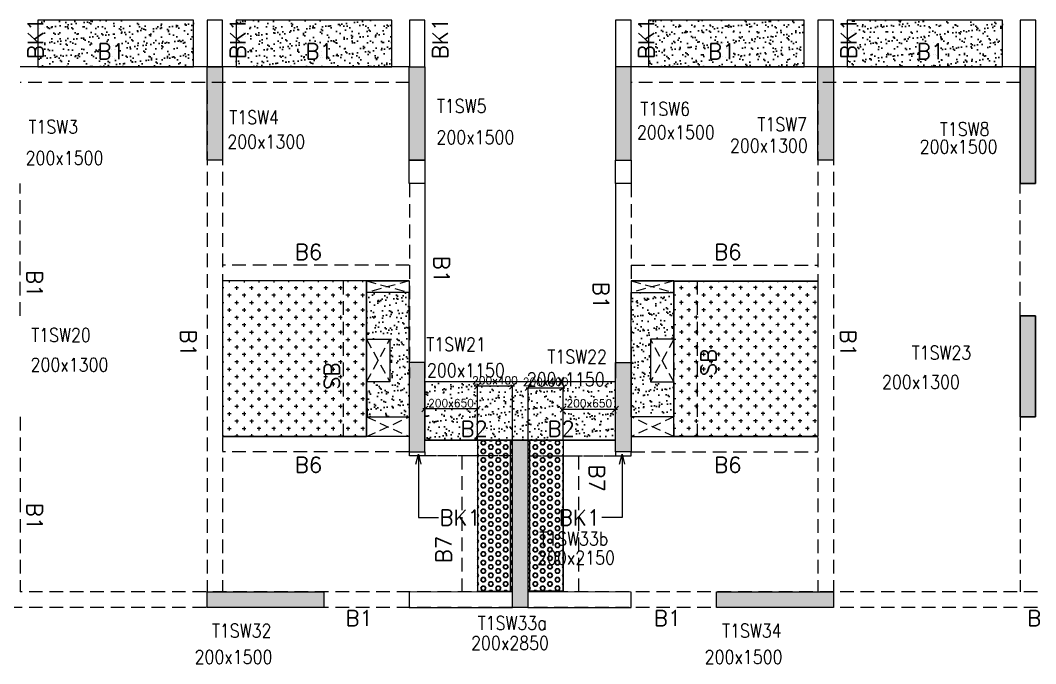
# Model space of a CAD drawing. Header units: millimetres. Extents: x 1078357 to 2594950, y -5122486 to -4636555.
# Drawn here: x 2170755 to 2183805, y -4665825 to -4657552 of the extents above; entities that cross this region are included whole.
import ezdxf

# ---------------------------------------------------------------- set-up
doc = ezdxf.new("R2010")
doc.units = ezdxf.units.MM
doc.header["$PDMODE"] = 35
for name, pattern in [('CONTINOUS', [0]), ('HIDDEN', [0.375, 0.25, -0.125]), ('New Retail block$0$CONTINOUS', [0])]:
    doc.linetypes.add(name, pattern=pattern)
doc.layers.get('0').update_dxf_attribs({"lineweight": 0})
doc.layers.get('Defpoints').update_dxf_attribs({"lineweight": 0})
for name, color, linetype, lineweight in [('A-_ANOTDIMA_D-', 6, 'Continuous', 13), ('COL. NO.', 30, 'Continuous', 25), ('COL. SIZE', 7, 'Continuous', 25), ('DIM', 9, 'Continuous', 25), ('HATCH', 8, 'Continuous', 30)]:
    doc.layers.add(name, color=color, linetype=linetype, lineweight=lineweight)
for name, color, linetype in [('B-200x325', 201, 'HIDDEN'), ('B-200x400', 44, 'HIDDEN'), ('DROP SLAB', 8, 'Continuous'), ('NON STR. RCC WALL', 6, 'Continuous'), ('S-BEAM', 3, 'HIDDEN'), ('S-BEAM NO.', 6, 'Continuous'), ('S-COLUMN', 1, 'Continuous'), ('S-CUTOUT', 8, 'HIDDEN'), ('S-SLAB-PROJECTION', 54, 'New Retail block$0$CONTINOUS'), ('SLAB FOLD', 8, 'Continuous')]:
    doc.layers.add(name, color=color, linetype=linetype)
doc.styles.add('Roman', font='romans')
doc.styles.add('ROMANS', font='romans.shx', dxfattribs={"width": 0.85})
doc.dimstyles.new('HARESH', dxfattribs={"dimtxt": 150, "dimasz": 75, "dimexe": 0, "dimexo": 0, "dimgap": 25, "dimtad": 1, "dimdec": 0, "dimdsep": 46, "dimtxsty": 'Roman', "dimblk": 'OBLIQUE', "dimcen": 225, "dimdle": 25, "dimclrd": 2, "dimclre": 2, "dimclrt": 7, "dimadec": 8, "dimazin": 1, "dimtfac": 1, "dimtdec": 0, "dimtmove": 0, "dimatfit": 0, "dimfxl": 1, "dimlwd": -1, "dimlwe": -1, "dimarcsym": 0})
pattern_1 = [(180, (2168054.783, -4476147.51), (-7e-15, -54.992613), [31.75, -63.5]), (300, (2168054.783, -4476147.51), (47.625, 27.496307), [31.75, -63.5]), (240, (2168023.033, -4476147.51), (47.625, -27.496307), [31.75, -63.5])]
pattern_2 = [(180.03079016, (-2196286.82, 14063573.08), (-95.1987999, -95.3011726), [47.625, -142.875]), (270.03079016, (-2196310.65, 14063596.88), (95.3011726, -95.1987999), [47.625, -142.875])]

# ---------------------------------------------------------------- blocks, each defined once
blk = doc.blocks.new('_Oblique')
at = {"color": 0, "linetype": 'ByBlock', "lineweight": -2}
blk.add_line((-0.5, -0.5), (0.5, 0.5), dxfattribs=at)
blk = doc.blocks.new('*D1495')
at = {"layer": 'Defpoints', "color": 0, "ltscale": 700, "transparency": 16777216}
for p in [(2176629, -4662257), (2176629, -4662953, 0), (2177080, -4662953, 0)]:
    blk.add_point(p, dxfattribs=at)
at = {"layer": 'DIM', "color": 2, "ltscale": 700, "transparency": 16777216}
for p, q in [((2177105, -4662257), (2176604, -4662257)), ((2176629, -4662953), (2176629, -4662257)), ((2177080, -4662953), (2177080, -4662257))]:
    blk.add_line(p, q, dxfattribs=at)
at = {"layer": 'DIM', "color": 2, "ltscale": 700, "transparency": 16777216, "xscale": 75, "yscale": 75, "zscale": 75, "rotation": 180}
blk.add_blockref('_Oblique', (2176629, -4662257), dxfattribs=at)
at = {"layer": 'DIM', "color": 2, "ltscale": 700, "transparency": 16777216, "xscale": 75, "yscale": 75, "zscale": 75}
blk.add_blockref('_Oblique', (2177080, -4662257), dxfattribs=at)
at = {"layer": 'DIM', "color": 7, "ltscale": 700, "transparency": 16777216, "insert": (2176855, -4662182), "char_height": 150, "attachment_point": 5, "style": 'Roman'}
blk.add_mtext('{\\H0.666667x;200x400}', dxfattribs=at)
blk = doc.blocks.new('*D1496')
at = {"layer": 'Defpoints', "color": 0, "ltscale": 700, "transparency": 16777216}
for p in [(2175955, -4662550), (2175955, -4662953, 0), (2176629, -4662953, 0)]:
    blk.add_point(p, dxfattribs=at)
at = {"layer": 'DIM', "color": 2, "ltscale": 700, "transparency": 16777216}
for p, q in [((2176654, -4662550), (2175930, -4662550)), ((2175955, -4662953), (2175955, -4662550)), ((2176629, -4662953), (2176629, -4662550))]:
    blk.add_line(p, q, dxfattribs=at)
at = {"layer": 'DIM', "color": 2, "ltscale": 700, "transparency": 16777216, "xscale": 75, "yscale": 75, "zscale": 75, "rotation": 180}
blk.add_blockref('_Oblique', (2175955, -4662550), dxfattribs=at)
at = {"layer": 'DIM', "color": 2, "ltscale": 700, "transparency": 16777216, "xscale": 75, "yscale": 75, "zscale": 75}
blk.add_blockref('_Oblique', (2176629, -4662550), dxfattribs=at)
at = {"layer": 'DIM', "color": 7, "ltscale": 700, "transparency": 16777216, "insert": (2176292, -4662475), "char_height": 150, "attachment_point": 5, "style": 'Roman'}
blk.add_mtext('{\\H0.666667x;200x650}', dxfattribs=at)
blk = doc.blocks.new('*D1497')
at = {"layer": 'Defpoints', "color": 0, "ltscale": 700, "transparency": 16777216}
for p in [(2177730, -4662276), (2177280, -4662953, 0), (2177730, -4662953, 0)]:
    blk.add_point(p, dxfattribs=at)
at = {"layer": 'DIM', "color": 2, "ltscale": 700, "transparency": 16777216}
for p, q in [((2177255, -4662276), (2177755, -4662276)), ((2177280, -4662953), (2177280, -4662276)), ((2177730, -4662953), (2177730, -4662276))]:
    blk.add_line(p, q, dxfattribs=at)
at = {"layer": 'DIM', "color": 2, "ltscale": 700, "transparency": 16777216, "xscale": 75, "yscale": 75, "zscale": 75, "rotation": 180}
blk.add_blockref('_Oblique', (2177280, -4662276), dxfattribs=at)
at = {"layer": 'DIM', "color": 2, "ltscale": 700, "transparency": 16777216, "xscale": 75, "yscale": 75, "zscale": 75}
blk.add_blockref('_Oblique', (2177730, -4662276), dxfattribs=at)
at = {"layer": 'DIM', "color": 7, "ltscale": 700, "transparency": 16777216, "insert": (2177505, -4662201), "char_height": 150, "attachment_point": 5, "style": 'Roman'}
blk.add_mtext('{\\H0.666667x;200x400}', dxfattribs=at)
blk = doc.blocks.new('*D1498')
at = {"layer": 'Defpoints', "color": 0, "ltscale": 700, "transparency": 16777216}
for p in [(2178405, -4662552), (2177730, -4662953, 0), (2178405, -4662953, 0)]:
    blk.add_point(p, dxfattribs=at)
at = {"layer": 'DIM', "color": 2, "ltscale": 700, "transparency": 16777216}
for p, q in [((2177705, -4662552), (2178430, -4662552)), ((2177730, -4662953), (2177730, -4662552)), ((2178405, -4662953), (2178405, -4662552))]:
    blk.add_line(p, q, dxfattribs=at)
at = {"layer": 'DIM', "color": 2, "ltscale": 700, "transparency": 16777216, "xscale": 75, "yscale": 75, "zscale": 75, "rotation": 180}
blk.add_blockref('_Oblique', (2177730, -4662552), dxfattribs=at)
at = {"layer": 'DIM', "color": 2, "ltscale": 700, "transparency": 16777216, "xscale": 75, "yscale": 75, "zscale": 75}
blk.add_blockref('_Oblique', (2178405, -4662552), dxfattribs=at)
at = {"layer": 'DIM', "color": 7, "ltscale": 700, "transparency": 16777216, "insert": (2178067, -4662477), "char_height": 150, "attachment_point": 5, "style": 'Roman'}
blk.add_mtext('{\\H0.666667x;200x650}', dxfattribs=at)
blk = doc.blocks.new('G$CD63B60BD')
at = {"layer": 'COL. NO.', "linetype": 'Continuous', "style": 'ROMANS', "width": 0.85}
for s, p in [('T1SW5', (10755, 15309, -320)), ('T1SW6', (13370, 15274, -320)), ('T1SW4', (8087, 15164, -320)), ('T1SW3', (5506, 15043, -320)), ('T1SW7', (14874, 15075, -320)), ('T1SW8', (17219, 15013, -320)), ('T1SW20', (5541, 12365, -320)), ('T1SW21', (10619, 12246, -320)), ('T1SW23', (16857, 12140, -320)), ('T1SW22', (12175, 12089, -320)), ('T1SW33b', (12071, 9747, -320)), ('T1SW33a', (11279, 8664, -320)), ('T1SW32', (7863, 8565, -320)), ('T1SW34', (14420, 8565, -320))]:
    blk.add_text(s, height=175, dxfattribs=at).set_placement(p)
at = {"layer": 'COL. SIZE', "linetype": 'Continuous', "style": 'ROMANS', "width": 0.85}
for s, p in [('200x1500', (13325, 14973, -320)), ('200x1300', (8061, 14851, -320)), ('200x1500', (10749, 14909, -320)), ('200x1300', (14521, 14802, -320)), ('200x1500', (16959, 14786, -320)), ('200x1500', (5468, 14643, -320)), ('200x1300', (5532, 11983, -320)), ('200x1150', (10627, 11913, -320)), ('200x1150', (11910, 11797, -320)), ('200x1300', (16475, 11761, -320)), ('200x2150', (12042, 9502, -320)), ('200x2850', (11194, 8406, -320)), ('200x1500', (7640, 8228, -320)), ('200x1500', (14196, 8228, -320))]:
    blk.add_text(s, height=175, dxfattribs=at).set_placement(p)

msp = doc.modelspace()

# ---------------------------------------------------------------- hatches: boundary and pattern name
at = {"layer": 'DROP SLAB'}
h = msp.add_hatch(dxfattribs=at)
h.set_pattern_fill('CROSS', color=8, scale=15, angle=179.96921)
h.set_pattern_definition(pattern_2)
h.paths.add_polyline_path([(2175204.6, -4660902.7), (2173354.6, -4660902.7), (2173354.6, -4662902.5), (2175204.6, -4662902.5)])
h = msp.add_hatch(dxfattribs=at)
h.set_pattern_fill('CROSS', color=8, scale=15, angle=0.03079)
h.set_pattern_definition(pattern_2)
h.paths.add_polyline_path([(2179154.6, -4660905.3), (2181004.6, -4660905.3), (2181004.6, -4662905.1), (2179154.6, -4662905.1)])
at = {"layer": 'HATCH'}
h = msp.add_hatch(dxfattribs=at)
h.set_pattern_fill('AR-SAND', color=8, scale=3, angle=179.97015)
h.set_pattern_definition([(37.4701541, (-667028.51, 9329417.72), (-4.7236114, 146.8264517), [0, -115.824, 0, -129.54, 0, -123.825]), (7.4701541, (-667028.51, 9329417.72), (134.9689868, 214.9772528), [0, -62.484, 0, -104.394, 0, -40.005]), (327.4701541, (-667122.24, 9329417.77), (237.2979035, 0.3075449), [0, -38.1, 0, -137.16, 0, -179.07]), (317.4701541, (-667122.24, 9329417.77), (229.1017424, 66.759465), [0, -19.05, 0, -89.916, 0, -102.87])])
h.paths.add_polyline_path([(2172980, -4657552.5), (2170980, -4657552.5), (2170980, -4658152.5), (2172980, -4658152.5)])
h = msp.add_hatch(dxfattribs=at)
h.set_pattern_fill('AR-SAND', color=8, scale=3, angle=179.97015)
h.set_pattern_definition([(37.4701541, (-669578.51, 9329417.72), (-4.7236114, 146.8264517), [0, -115.824, 0, -129.54, 0, -123.825]), (7.4701541, (-669578.51, 9329417.72), (134.9689868, 214.9772528), [0, -62.484, 0, -104.394, 0, -40.005]), (327.4701541, (-669672.24, 9329417.77), (237.2979035, 0.3075449), [0, -38.1, 0, -137.16, 0, -179.07]), (317.4701541, (-669672.24, 9329417.77), (229.1017424, 66.759465), [0, -19.05, 0, -89.916, 0, -102.87])])
h.paths.add_polyline_path([(2175530, -4657552.5), (2173530, -4657552.5), (2173530, -4658152.5), (2175530, -4658152.5)])
h = msp.add_hatch(dxfattribs=at)
h.set_pattern_fill('AR-SAND', color=8, scale=3, angle=179.97015)
h.set_pattern_definition([(37.4701541, (-674878.51, 9329417.72), (-4.7236114, 146.8264517), [0, -115.824, 0, -129.54, 0, -123.825]), (7.4701541, (-674878.51, 9329417.72), (134.9689868, 214.9772528), [0, -62.484, 0, -104.394, 0, -40.005]), (327.4701541, (-674972.24, 9329417.77), (237.2979035, 0.3075449), [0, -38.1, 0, -137.16, 0, -179.07]), (317.4701541, (-674972.24, 9329417.77), (229.1017424, 66.759465), [0, -19.05, 0, -89.916, 0, -102.87])])
h.paths.add_polyline_path([(2180830, -4657552.5), (2178830, -4657552.5), (2178830, -4658152.5), (2180830, -4658152.5)])
h = msp.add_hatch(dxfattribs=at)
h.set_pattern_fill('AR-SAND', color=8, scale=3, angle=179.97015)
h.set_pattern_definition([(37.4701541, (-677428.51, 9329417.72), (-4.7236114, 146.8264517), [0, -115.824, 0, -129.54, 0, -123.825]), (7.4701541, (-677428.51, 9329417.72), (134.9689868, 214.9772528), [0, -62.484, 0, -104.394, 0, -40.005]), (327.4701541, (-677522.24, 9329417.77), (237.2979035, 0.3075449), [0, -38.1, 0, -137.16, 0, -179.07]), (317.4701541, (-677522.24, 9329417.77), (229.1017424, 66.759465), [0, -19.05, 0, -89.916, 0, -102.87])])
h.paths.add_polyline_path([(2183380, -4657552.5), (2181380, -4657552.5), (2181380, -4658152.5), (2183380, -4658152.5)])
h = msp.add_hatch(dxfattribs=at)
h.set_pattern_fill('AR-SAND', color=8, scale=3, angle=0.02985)
h.set_pattern_definition([(37.47015413, (-2856293.36, 18697492.99), (-4.72361136, 146.8264517), [0, -115.824, 0, -129.54, 0, -123.825]), (7.4701541, (-2856293.36, 18697492.99), (134.9689868, 214.9772528), [0, -62.484, 0, -104.394, 0, -40.005]), (327.4701541, (-2856387.09, 18697493.04), (237.2979035, 0.3075449), [0, -38.1, 0, -137.16, 0, -179.07]), (317.4701541, (-2856387.1, 18697493.04), (229.1017424, 66.759465), [0, -19.05, 0, -89.916, 0, -102.87])])
h.paths.add_polyline_path([(2175754.6, -4661052.5), (2175204.6, -4661052.5), (2175204.7, -4661652.5), (2175504.7, -4661652.5), (2175504.7, -4662202.5), (2175204.6, -4662202.5), (2175212.1, -4662652.5), (2175758.4, -4662652.5)])
h = msp.add_hatch(dxfattribs=at)
h.set_pattern_fill('AR-SAND', color=8, scale=3, angle=179.97015)
h.set_pattern_definition([(37.47015413, (-2856278.36, 18697456.11), (-4.72361136, 146.8264517), [0, -115.824, 0, -129.54, 0, -123.825]), (7.4701541, (-2856278.36, 18697456.11), (134.9689868, 214.9772528), [0, -62.484, 0, -104.394, 0, -40.005]), (327.4701541, (-2856372.09, 18697456.16), (237.2979035, 0.3075449), [0, -38.1, 0, -137.16, 0, -179.07]), (317.4701541, (-2856372.09, 18697456.16), (229.1017424, 66.759465), [0, -19.05, 0, -89.916, 0, -102.87])])
h.paths.add_polyline_path([(2178604.6, -4661052.5), (2179154.6, -4661052.5), (2179154.6, -4661652.5), (2178854.6, -4661652.5), (2178854.6, -4662202.5), (2179154.6, -4662202.5), (2179154.6, -4662652.5), (2178604.6, -4662652.5)])
h = msp.add_hatch(dxfattribs=at)
h.set_pattern_fill('AR-SAND', color=8, scale=3, angle=179.97015)
h.set_pattern_definition([(37.4701541, (-1766803.33, 14013436.91), (-4.72361136, 146.8264517), [0, -115.824, 0, -129.54, 0, -123.825]), (7.4701541, (-1766803.33, 14013436.9), (134.9689868, 214.9772528), [0, -62.484, 0, -104.394, 0, -40.005]), (327.4701541, (-1766897.05, 14013436.96), (237.2979035, 0.3075449), [0, -38.1, 0, -137.16, 0, -179.07]), (317.4701541, (-1766897.05, 14013436.96), (229.1017424, 66.759465), [0, -19.05, 0, -89.916, 0, -102.87])])
h.paths.add_polyline_path([(2178404.6, -4662202.5), (2175954.6, -4662202.5), (2175954.9, -4662952.5), (2178404.9, -4662952.5)])
h = msp.add_hatch(dxfattribs=at)
h.set_pattern_fill('AR-SAND', color=8, scale=3, angle=179.97015)
h.set_pattern_definition([(37.4701541, (-1766803.23, 14013436.91), (-4.72361136, 146.8264517), [0, -115.824, 0, -129.54, 0, -123.825]), (7.4701541, (-1766803.23, 14013436.9), (134.9689868, 214.9772528), [0, -62.484, 0, -104.394, 0, -40.005]), (327.4701541, (-1766896.95, 14013436.96), (237.2979035, 0.3075449), [0, -38.1, 0, -137.16, 0, -179.07]), (317.4701541, (-1766896.95, 14013436.96), (229.1017424, 66.759465), [0, -19.05, 0, -89.916, 0, -102.87])])
h.paths.add_polyline_path([(2178405, -4662352.5), (2175955, -4662352.5), (2175955, -4662952.5), (2178405, -4662952.5)])
at = {"layer": 'HATCH', "ltscale": 1000}
h = msp.add_hatch(dxfattribs=at)
h.set_pattern_fill('HEX', color=8, scale=10, angle=180)
h.set_pattern_definition(pattern_1)
h.paths.add_polyline_path([(2177079.6, -4664891.9), (2176629.6, -4664891.9), (2176629.6, -4662952.5), (2177079.6, -4662952.5)])
h = msp.add_hatch(dxfattribs=at)
h.set_pattern_fill('HEX', color=8, scale=10, angle=180)
h.set_pattern_definition(pattern_1)
h.paths.add_polyline_path([(2177280, -4664891.9), (2177730, -4664891.9), (2177730, -4662952.5), (2177280, -4662952.5)])
at = {"layer": 'S-COLUMN', "lineweight": 25}
h = msp.add_hatch(color=1, dxfattribs=at)
h.dxf.hatch_style = 1
h.paths.add_polyline_path([(2173154.6, -4659352.6), (2173354.6, -4659352.6), (2173354.6, -4658152.5), (2173154.6, -4658152.5)])
at = {"layer": 'S-COLUMN', "lineweight": 25, "extrusion": (-1.00316e-06, 2.11765e-11, 1)}
h = msp.add_hatch(color=1, dxfattribs=at)
h.dxf.hatch_style = 1
h.paths.add_polyline_path([(2175754.6, -4658152.5), (2175954.6, -4658152.5), (2175954.6, -4659352.5), (2175754.6, -4659352.5)])
at = {"layer": 'S-COLUMN', "lineweight": 25, "extrusion": (1.00316e-06, 1.91639e-11, 1)}
h = msp.add_hatch(color=1, dxfattribs=at)
h.dxf.hatch_style = 1
h.paths.add_polyline_path([(2178604.6, -4658152.5), (2178404.6, -4658152.5), (2178404.6, -4659352.5), (2178604.6, -4659352.5)])
at = {"layer": 'S-COLUMN', "lineweight": 25}
h = msp.add_hatch(color=1, dxfattribs=at)
h.dxf.hatch_style = 1
h.paths.add_polyline_path([(2181004.6, -4659352.6), (2181204.6, -4659352.6), (2181204.6, -4658152.5), (2181004.6, -4658152.5)])
at = {"layer": 'S-COLUMN', "lineweight": 25, "extrusion": (1.00316e-06, 1.91639e-11, 1)}
h = msp.add_hatch(color=1, dxfattribs=at)
h.dxf.hatch_style = 1
h.paths.add_polyline_path([(2183804.6, -4658152.5), (2183604.6, -4658152.5), (2183604.6, -4659652.5), (2183804.6, -4659652.5)])
at = {"layer": 'S-COLUMN', "lineweight": 25, "extrusion": (-1.00316e-06, 2.11765e-11, 1)}
h = msp.add_hatch(color=1, dxfattribs=at)
h.dxf.hatch_style = 1
h.paths.add_polyline_path([(2183604.6, -4658152.5), (2183804.6, -4658152.5), (2183804.6, -4659652.5), (2183604.6, -4659652.5)])
at = {"layer": 'S-COLUMN', "lineweight": 25, "extrusion": (1.00316e-06, 1.91639e-11, 1)}
h = msp.add_hatch(color=1, dxfattribs=at)
h.dxf.hatch_style = 1
h.paths.add_polyline_path([(2183804.6, -4662652.5), (2183604.6, -4662652.5), (2183604.6, -4661352.5), (2183804.6, -4661352.5)])
at = {"layer": 'S-COLUMN', "lineweight": 25, "extrusion": (-1.00316e-06, 2.11765e-11, 1)}
h = msp.add_hatch(color=1, dxfattribs=at)
h.dxf.hatch_style = 1
h.paths.add_polyline_path([(2183604.6, -4662652.5), (2183804.6, -4662652.5), (2183804.6, -4661352.5), (2183604.6, -4661352.5)])
h = msp.add_hatch(color=1, dxfattribs=at)
h.dxf.hatch_style = 1
h.paths.add_polyline_path([(2175754.6, -4663102.5), (2175954.6, -4663102.5), (2175954.6, -4661952.5), (2175754.6, -4661952.5)])
at = {"layer": 'S-COLUMN', "lineweight": 25, "extrusion": (1.00316e-06, 1.91639e-11, 1)}
h = msp.add_hatch(color=1, dxfattribs=at)
h.dxf.hatch_style = 1
h.paths.add_polyline_path([(2178604.6, -4663102.5), (2178404.6, -4663102.5), (2178404.6, -4661952.6), (2178604.6, -4661952.6)])
at = {"layer": 'S-COLUMN', "lineweight": 25}
h = msp.add_hatch(color=1, dxfattribs=at)
h.dxf.hatch_style = 1
h.paths.add_polyline_path([(2177079.6, -4662952.5), (2177279.6, -4662952.5), (2177279.6, -4665102.5), (2177079.6, -4665102.5)])
h = msp.add_hatch(color=1, dxfattribs=at)
h.dxf.hatch_style = 1
h.paths.add_polyline_path([(2173154.6, -4664902.5), (2174654.6, -4664902.5), (2174654.6, -4665102.5), (2173154.6, -4665102.5)])
h = msp.add_hatch(color=1, dxfattribs=at)
h.dxf.hatch_style = 1
h.paths.add_polyline_path([(2179704.6, -4664902.5), (2181204.6, -4664902.5), (2181204.6, -4665102.5), (2179704.6, -4665102.5)])

# ---------------------------------------------------------------- linework, layer by layer
at = {"layer": 'B-200x400', "linetype": 'Continuous', "ltscale": 500}
for p, q in [((2177079.6, -4662952.5, 0), (2176629.5, -4662952.5, 0)), ((2177729.7, -4662952.5, 0), (2177279.6, -4662952.5, 0))]:
    msp.add_line(p, q, dxfattribs=at)
at = {"layer": 'B-200x400', "linetype": 'HIDDEN', "ltscale": 500}
for p, q in [((2177079.6, -4663152.5, 0), (2176629.5, -4663152.5, 0)), ((2177279.6, -4663152.5, 0), (2177729.7, -4663152.5, 0))]:
    msp.add_line(p, q, dxfattribs=at)
at = {"layer": 'DROP SLAB', "color": 3, "linetype": 'CONTINOUS', "ltscale": 500, "elevation": 0}
for points in [[(2175204.6, -4660902.7), (2173354.6, -4660902.7), (2173354.6, -4662902.5), (2175204.6, -4662902.5)], [(2175204.6, -4660902.7), (2175754.6, -4660902.7), (2175754.6, -4661052.5), (2175204.6, -4661052.5)], [(2179154.6, -4660902.7), (2178604.6, -4660902.7), (2178604.6, -4661052.5), (2179154.6, -4661052.5)], [(2179154.6, -4660905.3), (2181004.6, -4660905.3), (2181004.6, -4662905.1), (2179154.6, -4662905.1)], [(2175204.7, -4661652.5), (2175504.7, -4661652.5), (2175504.7, -4662202.5), (2175204.7, -4662202.5)], [(2179154.6, -4661652.5), (2178854.6, -4661652.5), (2178854.6, -4662202.5), (2179154.6, -4662202.5)], [(2175204.6, -4662652.5), (2175754.5, -4662652.5), (2175754.5, -4662902.5), (2175204.6, -4662902.5)], [(2179154.6, -4662652.5), (2178604.8, -4662652.5), (2178604.8, -4662902.5), (2179154.6, -4662902.5)]]:
    msp.add_lwpolyline(points, close=True, dxfattribs=at)
at = {"layer": 'NON STR. RCC WALL', "elevation": 0}
for points in [[(2175954.6, -4659352.5), (2175954.6, -4659652.5), (2175754.7, -4659652.5), (2175754.7, -4659352.5)], [(2178604.6, -4659352.5), (2178604.6, -4659652.5), (2178404.6, -4659652.5), (2178404.6, -4659352.5)], [(2177079.6, -4664903.1), (2175754.6, -4664902.8), (2175754.6, -4665102.3), (2177079.6, -4665102.5)], [(2178604.6, -4664903.1), (2177279.6, -4664902.8), (2177279.6, -4665102.3), (2178604.6, -4665102.5)]]:
    msp.add_lwpolyline(points, close=True, dxfattribs=at)
at = {"layer": 'S-BEAM', "linetype": 'CONTINOUS', "ltscale": 700}
for p, q in [((2173354.9, -4657552.5, 0), (2173154.9, -4657552.5, 0)), ((2173154.9, -4657552.5, 0), (2173154.9, -4658152.5, 0)), ((2173354.9, -4658152.5, 0), (2173354.9, -4657552.5, 0)), ((2175954.9, -4657552.4, 0), (2175754.9, -4657552.4, 0)), ((2175754.9, -4657552.4, 0), (2175754.9, -4658152.4, 0)), ((2175954.9, -4658152.4, 0), (2175954.9, -4657552.4, 0)), ((2178604.9, -4657552.5, 0), (2178404.9, -4657552.5, 0)), ((2178404.9, -4657552.5, 0), (2178404.9, -4658152.5, 0)), ((2178604.9, -4658152.5, 0), (2178604.9, -4657552.5, 0)), ((2181204.9, -4657552.5, 0), (2181004.9, -4657552.5, 0)), ((2181004.9, -4657552.5, 0), (2181004.9, -4658152.5, 0)), ((2181204.9, -4658152.5, 0), (2181204.9, -4657552.5, 0)), ((2183804.9, -4657552.4, 0), (2183604.9, -4657552.4, 0)), ((2183604.9, -4657552.4, 0), (2183604.9, -4658152.4, 0)), ((2183804.9, -4658152.4, 0), (2183804.9, -4657552.4, 0)), ((2175755, -4658152.5, 0), (2170755, -4658152.5, 0)), ((2183605, -4658152.5, 0), (2178605, -4658152.5, 0)), ((2175955, -4659652.5, 0), (2175955, -4662152.5, 0)), ((2178405, -4659652.5, 0), (2178405, -4662152.5, 0)), ((2176629.5, -4662952.5, 0), (2175954.6, -4662952.5, 0)), ((2178405, -4662952.5, 0), (2175955, -4662952.5, 0)), ((2178404.6, -4662952.5, 0), (2177729.7, -4662952.5, 0))]:
    msp.add_line(p, q, dxfattribs=at)
at = {"layer": 'S-BEAM', "linetype": 'HIDDEN', "ltscale": 700}
for p, q in [((2175755, -4658352.5, 0), (2170755, -4658352.5, 0)), ((2173155, -4658452.6, 0), (2173155, -4664902.4, 0)), ((2173355, -4658452.6, 0), (2173355, -4664902.4, 0)), ((2183605, -4658352.5, 0), (2178605, -4658352.5, 0)), ((2181005, -4658452.6, 0), (2181005, -4664902.4, 0)), ((2181205, -4658452.6, 0), (2181205, -4664902.4, 0)), ((2170755, -4661352.5, 0), (2170755, -4659652.5, 0)), ((2175755, -4659652.5, 0), (2175755, -4662152.5, 0)), ((2178605, -4659652.5, 0), (2178605, -4662152.5, 0)), ((2183605, -4661352.5, 0), (2183605, -4659652.5, 0)), ((2174904.6, -4660902.7, 0), (2174904.6, -4662902.5, 0)), ((2179154.5, -4660902.7, 0), (2179154.5, -4662902.5, 0)), ((2179454.5, -4660902.7, 0), (2179454.5, -4662902.5, 0)), ((2170755, -4662652.5, 0), (2170755, -4664902.4, 0)), ((2183605, -4662652.5, 0), (2183605, -4664902.5, 0)), ((2176629.5, -4663152.5, 0), (2175954.6, -4663152.5, 0)), ((2177080, -4663152.5, 0), (2175955, -4663152.5, 0)), ((2177280, -4663152.5, 0), (2178405, -4663152.5, 0)), ((2177729.7, -4663152.5, 0), (2178404.6, -4663152.5, 0)), ((2177079.6, -4664902.4, 0), (2170755, -4664902.4, 0)), ((2192754.6, -4664902.4, 0), (2177279.6, -4664902.4, 0)), ((2177079.6, -4665102.4, 0), (2168205, -4665102.4, 0)), ((2192754.6, -4665102.4, 0), (2177279.6, -4665102.4, 0))]:
    msp.add_line(p, q, dxfattribs=at)
at = {"layer": 'S-BEAM', "ltscale": 700}
for p, q in [((2175754.7, -4660702.7, 0), (2173354.7, -4660702.7, 0)), ((2178604.6, -4660702.7, 0), (2181004.6, -4660702.8, 0)), ((2175754.5, -4663102.5, 0), (2173354.7, -4663102.5, 0)), ((2176429.5, -4663152.5, 0), (2176429.5, -4664902.5)), ((2177929.7, -4663152.5, 0), (2177929.7, -4664902.5)), ((2178604.7, -4663102.5, 0), (2181004.6, -4663102.6, 0))]:
    msp.add_line(p, q, dxfattribs=at)
at = {"layer": 'S-BEAM', "linetype": 'Continuous', "ltscale": 700}
for p, q in [((2175754.7, -4660902.7, 0), (2173354.7, -4660902.7, 0)), ((2178604.6, -4660902.7, 0), (2181004.6, -4660902.8, 0)), ((2175754.5, -4662902.5, 0), (2173354.7, -4662902.5, 0)), ((2178604.7, -4662902.5, 0), (2181004.6, -4662902.6, 0)), ((2176629.5, -4663152.5, 0), (2176629.5, -4664891.9, 0)), ((2177729.7, -4663152.5, 0), (2177729.7, -4664891.9, 0))]:
    msp.add_line(p, q, dxfattribs=at)
at = {"layer": 'S-BEAM', "linetype": 'ByBlock', "ltscale": 700}
msp.add_line((2175204.6, -4660902.7, 0), (2175204.6, -4662902.5, 0), dxfattribs=at)
at = {"layer": 'S-BEAM', "linetype": 'Continuous', "ltscale": 700, "elevation": 0}
for points in [[(2175755, -4663102.5), (2175955, -4663102.5), (2175955, -4663152.7), (2175755, -4663152.7)], [(2178605.1, -4663102.5), (2178405.1, -4663102.5), (2178405.1, -4663152.7), (2178605.1, -4663152.7)]]:
    msp.add_lwpolyline(points, close=True, dxfattribs=at)
at = {"layer": 'S-COLUMN', "color": 1, "lineweight": 25, "elevation": 0}
for points in [[(2173154.6, -4658152.5), (2173354.6, -4658152.5), (2173354.6, -4659352.6), (2173154.6, -4659352.6)], [(2181004.6, -4658152.5), (2181204.6, -4658152.5), (2181204.6, -4659352.6), (2181004.6, -4659352.6)], [(2177079.6, -4662952.5), (2177279.6, -4662952.5), (2177279.6, -4665102.5), (2177079.6, -4665102.5)], [(2173154.6, -4664902.5), (2174654.6, -4664902.5), (2174654.6, -4665102.5), (2173154.6, -4665102.5)], [(2179704.6, -4664902.5), (2181204.6, -4664902.5), (2181204.6, -4665102.5), (2179704.6, -4665102.5)]]:
    msp.add_lwpolyline(points, close=True, dxfattribs=at)
at = {"layer": 'S-COLUMN', "color": 1, "lineweight": 25, "extrusion": (-1.00316e-06, 2.11765e-11, 1), "elevation": -2.2}
for points in [[(2175754.6, -4658152.5), (2175954.6, -4658152.5), (2175954.6, -4659352.5), (2175754.6, -4659352.5)], [(2183604.6, -4658152.5), (2183804.6, -4658152.5), (2183804.6, -4659652.5), (2183604.6, -4659652.5)], [(2183604.6, -4662652.5), (2183804.6, -4662652.5), (2183804.6, -4661352.5), (2183604.6, -4661352.5)], [(2175754.6, -4663102.5), (2175954.6, -4663102.5), (2175954.6, -4661952.5), (2175754.6, -4661952.5)]]:
    msp.add_lwpolyline(points, close=True, dxfattribs=at)
at = {"layer": 'S-COLUMN', "color": 1, "lineweight": 25, "extrusion": (1.00316e-06, 1.91639e-11, 1), "elevation": 2.2}
for points in [[(2178604.6, -4658152.5), (2178404.6, -4658152.5), (2178404.6, -4659352.5), (2178604.6, -4659352.5)], [(2183804.6, -4658152.5), (2183604.6, -4658152.5), (2183604.6, -4659652.5), (2183804.6, -4659652.5)], [(2183804.6, -4662652.5), (2183604.6, -4662652.5), (2183604.6, -4661352.5), (2183804.6, -4661352.5)], [(2178604.6, -4663102.5), (2178404.6, -4663102.5), (2178404.6, -4661952.6), (2178604.6, -4661952.6)]]:
    msp.add_lwpolyline(points, close=True, dxfattribs=at)
at = {"layer": 'S-CUTOUT', "ltscale": 500}
for p, q in [((2175204.6, -4660902.7, 0), (2175754.6, -4661052.5, 0)), ((2175754.7, -4660902.7, 0), (2175204.6, -4661052.5)), ((2178604.6, -4660902.5), (2179154.6, -4661052.5, 0)), ((2179153.8, -4660902.7, 0), (2178604.6, -4661052.5, 0)), ((2175204.6, -4661652.5), (2175504.7, -4662202.5)), ((2175204.6, -4662202.5), (2175504.7, -4661652.5)), ((2179154.7, -4661652.5), (2178854.6, -4662202.5)), ((2179154.7, -4662202.5), (2178854.6, -4661652.5)), ((2175204.6, -4662652.5), (2175754.5, -4662902.5, 0)), ((2175204.6, -4662902.5, 0), (2175754.6, -4662652.5)), ((2179154.6, -4662902.5, 0), (2178604.6, -4662652.5)), ((2179154.6, -4662652.5), (2178604.8, -4662902.5, 0))]:
    msp.add_line(p, q, dxfattribs=at)
at = {"layer": 'S-SLAB-PROJECTION', "elevation": 0}
for points in [[(2172980, -4657552.5), (2170980, -4657552.5), (2170980, -4658152.5), (2172980, -4658152.5)], [(2175530, -4657552.5), (2173530, -4657552.5), (2173530, -4658152.5), (2175530, -4658152.5)], [(2180830, -4657552.5), (2178830, -4657552.5), (2178830, -4658152.5), (2180830, -4658152.5)], [(2183380, -4657552.5), (2181380, -4657552.5), (2181380, -4658152.5), (2183380, -4658152.5)], [(2178404.6, -4662202.5), (2175954.6, -4662202.5), (2175954.9, -4662952.5), (2178404.9, -4662952.5)]]:
    msp.add_lwpolyline(points, close=True, dxfattribs=at)
at = {"layer": 'SLAB FOLD', "color": 8, "ltscale": 1000, "elevation": 0}
for points in [[(2175754.6, -4661052.5), (2175204.6, -4661052.5), (2175204.7, -4661652.5), (2175504.7, -4661652.5), (2175504.7, -4662202.5), (2175204.6, -4662202.5), (2175212.1, -4662652.5), (2175758.4, -4662652.5), (2175754.6, -4661052.5)], [(2178604.6, -4661052.5), (2179154.6, -4661052.5), (2179154.6, -4661652.5), (2178854.6, -4661652.5), (2178854.6, -4662202.5), (2179154.6, -4662202.5), (2179154.6, -4662652.5), (2178604.6, -4662652.5), (2178604.6, -4661052.5)]]:
    msp.add_lwpolyline(points, dxfattribs=at)
for points in [[(2176629.5, -4664891.9), (2177054.8, -4664891.9), (2177054.8, -4662952.5), (2176629.5, -4662952.5)], [(2177729.8, -4664891.9), (2177304.5, -4664891.9), (2177304.5, -4662952.5), (2177729.8, -4662952.5)]]:
    msp.add_lwpolyline(points, close=True, dxfattribs=at)

# ---------------------------------------------------------------- block references
at = {"layer": 'A-_ANOTDIMA_D-', "color": 2, "ltscale": 700}
msp.add_blockref('G$CD63B60BD', (2165354.6, -4674052.5, 0), dxfattribs=at)

# ---------------------------------------------------------------- texts
at = {"layer": 'B-200x325', "linetype": 'Continuous', "ltscale": 700, "style": 'ROMANS'}
for rotation, p in [(0.00094, (2174285.1, -4660630.6, -2.7)), (359.99866, (2179674.1, -4660630.6, -2.7)), (0.00094, (2174285.1, -4663367.8, -2.7)), (359.99866, (2179674.1, -4663367.8, -2.7))]:
    msp.add_text('B6', height=200, rotation=rotation, dxfattribs=at).set_placement(p)
at = {"layer": 'S-BEAM NO.', "linetype": 'CONTINOUS', "ltscale": 700, "style": 'ROMANS'}
for p in [(2171050.6, -4658052.2, 50), (2173650.6, -4658052.2, 50), (2176250.6, -4658052.1, 50), (2178900.6, -4658052.2, 50), (2181500.6, -4658052.2, 50)]:
    msp.add_text('BK1', height=200, rotation=90, dxfattribs=at).set_placement(p)
at = {"layer": 'S-BEAM NO.', "linetype": 'HIDDEN', "ltscale": 500, "style": 'ROMANS'}
for rotation, p in [(359.99906, (2171748.8, -4658052.2, -2.7)), (359.99906, (2174419.6, -4658052.2, -2.7)), (359.99906, (2179594.6, -4658052.2, -2.7)), (359.99906, (2182278.7, -4658052.2, -2.7)), (269.99906, (2176069.4, -4660580, -2.7)), (269.99906, (2170838.2, -4660764.4, -2.7)), (269.99906, (2178119, -4660914.7, -2.7)), (269.99906, (2172814.6, -4661527.5, -2.7)), (269.99906, (2181295.5, -4661527.5, -2.7)), (269.99906, (2170838.2, -4663754.4, -2.7)), (359.99906, (2174936.3, -4665339.8, -2.7)), (359.99906, (2178898.7, -4665339.8, -2.7)), (359.99906, (2183695.7, -4665339.7, -2.7))]:
    msp.add_text('B1', height=200, rotation=rotation, dxfattribs=at).set_placement(p)
at = {"layer": 'S-BEAM NO.', "linetype": 'Continuous', "ltscale": 700, "style": 'ROMANS'}
for s, rotation, p in [('SB', 90.00094, (2179699.2, -4662126.8, -2.7)), ('SB', 90.00094, (2174859.2, -4662303.1, -2.7)), ('B7', 269.99866, (2178064.5, -4663264.6, -2.7)), ('BK1', 359.99906, (2176141.1, -4664046.5, -2.7)), ('BK1', 0.00094, (2177676.2, -4664046.5, -2.7)), ('B7', 90.00094, (2176294.7, -4664532.1, -2.7))]:
    msp.add_text(s, height=200, rotation=rotation, dxfattribs=at).set_placement(p)
at = {"layer": 'S-BEAM NO.', "linetype": 'Continuous', "ltscale": 500, "style": 'ROMANS'}
for p in [(2176412.9, -4662905.4, -2.7), (2177529.1, -4662905.4, -2.7)]:
    msp.add_text('B2', height=200, dxfattribs=at).set_placement(p)

# ---------------------------------------------------------------- dimensions: what is measured, and where the dimension line sits
at = {"layer": 'DIM', "ltscale": 700}
for base, p1, p2, picture, middle in [((2176629.5, -4662257.5, 0), (2177079.6, -4662952.5, 0), (2176629.5, -4662952.5, 0), '*D1495', (2176854.5, -4662257.5, 0)), ((2177729.7, -4662275.8, 0), (2177279.6, -4662952.5, 0), (2177729.7, -4662952.5, 0), '*D1497', (2177504.7, -4662275.8, 0))]:
    dim = msp.add_linear_dim(base=base, p1=p1, p2=p2, text='{\\H0.666667x;200x400}', dimstyle='HARESH', override={"dimtxsty": 'Roman'}, dxfattribs=at)
    dim.commit()
    dim.dimension.update_dxf_attribs({"geometry": picture, "text_midpoint": middle, "dimtype": 160})
for base, p1, p2, picture, middle in [((2175954.8, -4662550.4, 0), (2176629.5, -4662952.5, 0), (2175954.8, -4662952.5, 0), '*D1496', (2176292.1, -4662475.4, 0)), ((2178404.6, -4662552.5, 0), (2177729.7, -4662952.5, 0), (2178404.6, -4662952.5, 0), '*D1498', (2178067.2, -4662477.5, 0))]:
    dim = msp.add_linear_dim(base=base, p1=p1, p2=p2, text='{\\H0.666667x;200x650}', dimstyle='HARESH', override={"dimtxsty": 'Roman', "dimtmove": 1}, dxfattribs=at)
    dim.commit()
    dim.dimension.update_dxf_attribs({"geometry": picture, "text_midpoint": middle})

# ---------------------------------------------------------------- leaders
at = {"layer": 'S-BEAM NO.', "linetype": 'Continuous', "ltscale": 700}
for points in [[(2175871.5, -4663132.9, 0), (2175871.5, -4663944.2, 0), (2176130.3, -4663944.2, 0)], [(2178488.6, -4663132.9, 0), (2178488.6, -4663944.2, 0), (2178229.8, -4663944.2, 0)]]:
    msp.add_leader(points, dimstyle='HARESH', override={"dimasz": 125, "dimgap": 25, "dimtad": 0, "dimldrblk": 'Open30'}, dxfattribs=at)

doc.saveas('drawing.dxf')
